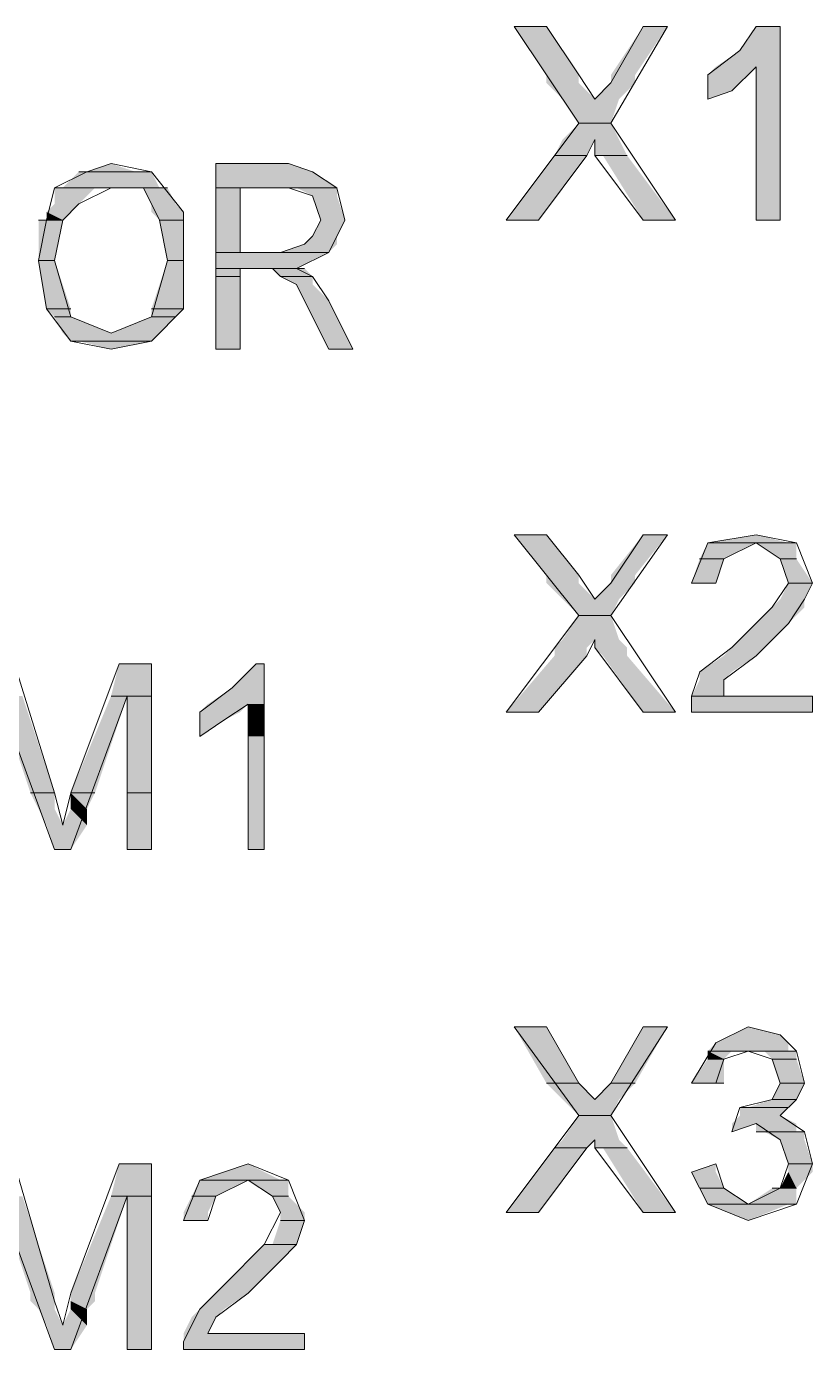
# Model space of a CAD drawing. Header units: millimetres. Extents: x -11 to 1219, y 0 to 1751.
# Drawn here: x 166.06 to 171.58, y 943.01 to 952.31 of the extents above; entities that cross this region are included whole.
import ezdxf

# ---------------------------------------------------------------- set-up
doc = ezdxf.new("R2010")
doc.units = ezdxf.units.MM
doc.header["$LTSCALE"] = 10
doc.layers.add('_MULTI_WIRE', color=9, linetype='CONTINUOUS')
doc.layers.add('PDF_Geometry', color=7, linetype='CONTINUOUS', true_color=0x151d1f)
doc.layers.add('PDF_Solid Fills', color=7, linetype='CONTINUOUS', true_color=0x070809)
doc.layers.get('_MULTI_WIRE').off()

# ---------------------------------------------------------------- blocks, each defined once
blk = doc.blocks.new('DVP-28SWS211R')
at = {"layer": 'PDF_Geometry', "color": 7, "lineweight": 9, "true_color": 0xffffff}
for p, q in [((8.4977, -12.4066), (8.7243, -12.4066)), ((8.7243, -12.4066), (8.4977, -12.4066)), ((8.7243, -12.4066), (8.4977, -12.4066)), ((8.4977, -12.4066), (8.9509, -13.0864)), ((8.9509, -12.7465), (8.7243, -12.4066)), ((9.1775, -13.0864), (9.5741, -12.4066)), ((9.4041, -12.4066), (9.1775, -12.8032)), ((9.4041, -12.4066), (9.574, -12.4066)), ((9.574, -12.4066), (9.4041, -12.4066)), ((9.5741, -12.4066), (9.4041, -12.4066)), ((10.1972, -12.4066), (10.0839, -12.5766)), ((10.1972, -12.4066), (10.3672, -12.4066)), ((10.3672, -12.4066), (10.1972, -12.4066)), ((10.3672, -12.4066), (10.1972, -12.4066)), ((10.3672, -13.7663), (10.3672, -12.4066)), ((10.0839, -12.5766), (9.8573, -12.7465)), ((10.0273, -12.8598), (10.1972, -12.6899)), ((10.1972, -12.6899), (10.1972, -13.7663)), ((9.0642, -12.9165), (8.9509, -12.7465)), ((9.1775, -12.8032), (9.0642, -12.9165)), ((9.8573, -12.7465), (9.8573, -12.9165)), ((9.8573, -12.9165), (10.0273, -12.8598)), ((8.9509, -13.0864), (8.441, -13.7663)), ((8.9509, -13.0865), (9.1775, -13.0865)), ((9.1775, -13.0865), (8.9509, -13.0865)), ((8.9509, -13.0865), (9.1775, -13.0865)), ((9.1775, -13.0865), (8.9509, -13.0865)), ((9.6307, -13.7663), (9.1775, -13.0864)), ((9.0075, -13.3131), (9.0642, -13.1997)), ((9.0642, -13.1997), (9.0642, -13.3131)), ((5.6651, -13.3697), (5.4951, -13.4263)), ((5.9483, -13.4263), (5.6651, -13.3697)), ((6.4016, -13.3697), (6.9114, -13.3697)), ((6.9114, -13.3697), (6.4016, -13.3697)), ((6.9114, -13.3697), (6.4016, -13.3697)), ((6.4016, -13.3697), (6.4016, -14.6727)), ((7.0814, -13.4264), (6.9114, -13.3697)), ((8.6676, -13.7663), (9.0075, -13.3131)), ((8.7809, -13.3131), (9.0075, -13.3131)), ((9.0075, -13.3131), (8.7809, -13.3131)), ((8.7809, -13.3131), (9.0075, -13.3131)), ((9.0075, -13.3131), (8.7809, -13.3131)), ((9.0642, -13.3131), (9.2908, -13.3131)), ((9.2908, -13.3131), (9.0642, -13.3131)), ((9.0642, -13.3131), (9.2908, -13.3131)), ((9.2908, -13.3131), (9.0642, -13.3131)), ((9.0642, -13.3131), (9.4041, -13.7663)), ((5.4951, -13.4263), (5.2685, -13.5396)), ((5.4952, -13.4264), (5.4385, -13.4264)), ((5.4385, -13.4264), (5.9484, -13.4264)), ((5.9484, -13.4264), (5.4952, -13.4264)), ((5.4952, -13.4264), (5.9484, -13.4264)), ((5.9484, -13.4264), (5.4952, -13.4264)), ((6.1749, -13.7096), (5.9483, -13.4263)), ((7.2513, -13.5397), (7.0814, -13.4264)), ((5.2685, -13.5396), (5.2119, -13.7662)), ((5.3252, -13.5397), (5.2686, -13.5397)), ((5.2686, -13.5397), (5.6085, -13.5397)), ((5.2686, -13.5397), (5.5518, -13.5397)), ((5.5518, -13.5397), (5.2686, -13.5397)), ((5.2686, -13.5397), (5.6085, -13.5397)), ((5.5518, -13.5397), (5.2686, -13.5397)), ((5.6085, -13.5397), (5.3252, -13.5397)), ((5.3252, -13.5397), (5.6651, -13.5397)), ((5.6085, -13.5397), (5.3252, -13.5397)), ((5.4385, -13.653), (5.6651, -13.5397)), ((5.6085, -13.5397), (5.5518, -13.5397)), ((5.6651, -13.5397), (5.6085, -13.5397)), ((5.6651, -13.5397), (6.005, -13.5397)), ((6.005, -13.5397), (5.6651, -13.5397)), ((5.6651, -13.5397), (6.005, -13.5397)), ((6.005, -13.5397), (5.6651, -13.5397)), ((5.6651, -13.5397), (5.8917, -13.5397)), ((5.7784, -13.5397), (6.0617, -13.5397)), ((6.0617, -13.5397), (5.7784, -13.5397)), ((5.7784, -13.5397), (6.0617, -13.5397)), ((6.0617, -13.5397), (5.7784, -13.5397)), ((5.8917, -13.5397), (6.005, -13.7663)), ((6.4016, -13.5397), (6.5715, -13.5397)), ((6.5715, -13.5397), (6.4016, -13.5397)), ((6.4016, -13.5397), (6.5715, -13.5397)), ((6.5715, -13.5397), (6.4016, -13.5397)), ((6.5715, -13.5397), (6.9114, -13.5397)), ((6.9114, -13.5397), (6.5715, -13.5397)), ((6.5715, -13.5397), (6.9114, -13.5397)), ((6.5715, -13.9929), (6.5715, -13.5397)), ((6.9114, -13.5397), (7.2513, -13.5397)), ((7.2513, -13.5397), (6.9114, -13.5397)), ((6.9114, -13.5397), (7.2513, -13.5397)), ((7.2513, -13.5397), (6.9114, -13.5397)), ((6.9114, -13.5397), (7.0814, -13.5963)), ((7.308, -13.7663), (7.2513, -13.5397)), ((5.3252, -13.7663), (5.4385, -13.653)), ((7.0814, -13.5963), (7.138, -13.7663)), ((6.1749, -14.0495), (6.1749, -13.7096)), ((5.2119, -13.7662), (5.1552, -14.0495)), ((5.2119, -13.7663), (5.1552, -13.7663)), ((5.1552, -13.7663), (5.3252, -13.7663)), ((5.2119, -13.7663), (5.3252, -13.7663)), ((5.3252, -13.7663), (5.2119, -13.7663)), ((5.2119, -13.7663), (5.3252, -13.7663)), ((5.3252, -13.7663), (5.2119, -13.7663)), ((5.3252, -13.7663), (5.2119, -13.7663)), ((5.2119, -13.7663), (5.3252, -13.7663)), ((5.3252, -13.7663), (5.2119, -13.7663)), ((5.2685, -14.0495), (5.3252, -13.7663)), ((6.005, -13.7663), (6.175, -13.7663)), ((6.175, -13.7663), (6.005, -13.7663)), ((6.005, -13.7663), (6.175, -13.7663)), ((6.175, -13.7663), (6.005, -13.7663)), ((6.005, -13.7663), (6.175, -13.7663)), ((6.175, -13.7663), (6.005, -13.7663)), ((6.005, -13.7663), (6.175, -13.7663)), ((6.175, -13.7663), (6.005, -13.7663)), ((6.005, -13.7663), (6.0617, -14.0495)), ((7.138, -13.7663), (7.0814, -13.8796)), ((7.1947, -13.9929), (7.308, -13.7663)), ((8.441, -13.7663), (8.6676, -13.7663)), ((8.6676, -13.7663), (8.441, -13.7663)), ((8.441, -13.7663), (8.6676, -13.7663)), ((9.4041, -13.7663), (9.6307, -13.7663)), ((9.6307, -13.7663), (9.4041, -13.7663)), ((9.4041, -13.7663), (9.6307, -13.7663)), ((10.1972, -13.7663), (10.3672, -13.7663)), ((10.3672, -13.7663), (10.1972, -13.7663)), ((10.1972, -13.7663), (10.3672, -13.7663)), ((7.0247, -13.9362), (6.8548, -13.9929)), ((7.0814, -13.8796), (7.0247, -13.9362)), ((6.4016, -13.9929), (7.1947, -13.9929)), ((7.1947, -13.9929), (6.4016, -13.9929)), ((6.4016, -13.9929), (7.1947, -13.9929)), ((7.1947, -13.9929), (6.4016, -13.9929)), ((6.5715, -13.9929), (6.8548, -13.9929)), ((6.8548, -13.9929), (6.5715, -13.9929)), ((6.8548, -13.9929), (6.5715, -13.9929)), ((6.9681, -14.1062), (7.1947, -13.9929)), ((5.1552, -14.0495), (5.2685, -14.0495)), ((5.2685, -14.0495), (5.1552, -14.0495)), ((5.1552, -14.0495), (5.2685, -14.0495)), ((5.2685, -14.0495), (5.1552, -14.0495)), ((5.1552, -14.0495), (5.2685, -14.0495)), ((5.2685, -14.0495), (5.1552, -14.0495)), ((5.1552, -14.0495), (5.2685, -14.0495)), ((5.2685, -14.0495), (5.1552, -14.0495)), ((5.1552, -14.0495), (5.2685, -14.0495)), ((5.2685, -14.0495), (5.1552, -14.0495)), ((5.1552, -14.0495), (5.2685, -14.0495)), ((5.2685, -14.0495), (5.1552, -14.0495)), ((5.1552, -14.0495), (5.2119, -14.3894)), ((5.3819, -14.4461), (5.2685, -14.0495)), ((6.0617, -14.0495), (5.9484, -14.4461)), ((6.0617, -14.0495), (6.175, -14.0495)), ((6.175, -14.0495), (6.0617, -14.0495)), ((6.0617, -14.0495), (6.175, -14.0495)), ((6.175, -14.0495), (6.0617, -14.0495)), ((6.0617, -14.0495), (6.175, -14.0495)), ((6.175, -14.0495), (6.0617, -14.0495)), ((6.0617, -14.0495), (6.175, -14.0495)), ((6.175, -14.0495), (6.0617, -14.0495)), ((6.0617, -14.0495), (6.175, -14.0495)), ((6.175, -14.0495), (6.0617, -14.0495)), ((6.0617, -14.0495), (6.175, -14.0495)), ((6.175, -14.0495), (6.0617, -14.0495)), ((6.1749, -14.3894), (6.1749, -14.0495)), ((6.4016, -14.1062), (6.9681, -14.1062)), ((6.9681, -14.1062), (6.4016, -14.1062)), ((6.4016, -14.1062), (6.9681, -14.1062)), ((6.9681, -14.1062), (6.4016, -14.1062)), ((6.4016, -14.1062), (6.5715, -14.1062)), ((6.5715, -14.1062), (6.4016, -14.1062)), ((6.4016, -14.1062), (6.5715, -14.1062)), ((6.5715, -14.1062), (6.4016, -14.1062)), ((6.5715, -14.1062), (6.6848, -14.1062)), ((6.6848, -14.1062), (6.5715, -14.1062)), ((6.5715, -14.6727), (6.5715, -14.1062)), ((6.5715, -14.1062), (6.6848, -14.1062)), ((6.6848, -14.1062), (7.0247, -14.1062)), ((7.0247, -14.1062), (6.6848, -14.1062)), ((6.6848, -14.1062), (7.0247, -14.1062)), ((7.0247, -14.1062), (6.6848, -14.1062)), ((6.6848, -14.1062), (6.7981, -14.1062)), ((6.7981, -14.1062), (6.8548, -14.1628)), ((7.0814, -14.1628), (6.9681, -14.1062)), ((6.4016, -14.1628), (6.5715, -14.1628)), ((6.5715, -14.1628), (6.4016, -14.1628)), ((6.4016, -14.1628), (6.5715, -14.1628)), ((6.5715, -14.1628), (6.4016, -14.1628)), ((6.8548, -14.1628), (7.0814, -14.1628)), ((7.0814, -14.1628), (6.8548, -14.1628)), ((6.8548, -14.1628), (7.0814, -14.1628)), ((7.0814, -14.1628), (6.8548, -14.1628)), ((6.8548, -14.1628), (6.9681, -14.2195)), ((7.1947, -14.3328), (7.0814, -14.1628)), ((6.9681, -14.2195), (7.0814, -14.4461)), ((5.2119, -14.3894), (5.3818, -14.3894)), ((5.3818, -14.3894), (5.2119, -14.3894)), ((5.2119, -14.3894), (5.3818, -14.3894)), ((5.3818, -14.3894), (5.2119, -14.3894)), ((5.2119, -14.3894), (5.3818, -14.616)), ((5.9483, -14.616), (6.1749, -14.3894)), ((5.9484, -14.3894), (6.175, -14.3894)), ((6.175, -14.3894), (5.9484, -14.3894)), ((5.9484, -14.3894), (6.175, -14.3894)), ((6.175, -14.3894), (5.9484, -14.3894)), ((7.3646, -14.6727), (7.1947, -14.3328)), ((5.2686, -14.4461), (5.3819, -14.4461)), ((5.3819, -14.4461), (5.2686, -14.4461)), ((5.2686, -14.4461), (5.3819, -14.4461)), ((5.3819, -14.4461), (5.2686, -14.4461)), ((5.6651, -14.5594), (5.3819, -14.4461)), ((5.9484, -14.4461), (5.6651, -14.5594)), ((5.9484, -14.4461), (6.1183, -14.4461)), ((6.1183, -14.4461), (5.9484, -14.4461)), ((5.9484, -14.4461), (6.1183, -14.4461)), ((6.1183, -14.4461), (5.9484, -14.4461)), ((7.0814, -14.4461), (7.1947, -14.6727)), ((5.3818, -14.616), (5.6651, -14.6727)), ((5.3819, -14.6161), (5.9484, -14.6161)), ((5.9484, -14.6161), (5.3819, -14.6161)), ((5.3819, -14.6161), (5.9484, -14.6161)), ((5.9484, -14.6161), (5.3819, -14.6161)), ((5.6651, -14.6727), (5.9483, -14.616)), ((6.4016, -14.6727), (6.5715, -14.6727)), ((6.5715, -14.6727), (6.4016, -14.6727)), ((6.4016, -14.6727), (6.5715, -14.6727)), ((7.1947, -14.6727), (7.3647, -14.6727)), ((7.3647, -14.6727), (7.1947, -14.6727)), ((7.1947, -14.6727), (7.3646, -14.6727)), ((8.7243, -15.9756), (8.4977, -15.9756)), ((8.4977, -15.9756), (8.9509, -16.5421)), ((8.4977, -15.9757), (8.7243, -15.9757)), ((8.7243, -15.9757), (8.4977, -15.9757)), ((8.9509, -16.2589), (8.7243, -15.9756)), ((9.1775, -16.5421), (9.5741, -15.9756)), ((9.4041, -15.9756), (9.1775, -16.3155)), ((9.5741, -15.9756), (9.4041, -15.9756)), ((9.4041, -15.9757), (9.574, -15.9757)), ((9.574, -15.9757), (9.4041, -15.9757)), ((10.1972, -15.9756), (9.8573, -16.0323)), ((10.4805, -16.0323), (10.1972, -15.9756)), ((9.8573, -16.0323), (9.744, -16.3155)), ((9.8573, -16.0323), (10.4805, -16.0323)), ((10.4805, -16.0323), (9.8573, -16.0323)), ((9.8573, -16.0323), (10.4805, -16.0323)), ((10.4805, -16.0323), (9.8573, -16.0323)), ((9.8573, -16.0323), (10.4805, -16.0323)), ((10.4805, -16.0323), (9.8573, -16.0323)), ((9.8573, -16.0323), (10.4805, -16.0323)), ((10.4805, -16.0323), (9.8573, -16.0323)), ((9.9706, -16.1456), (10.1972, -16.0323)), ((10.1972, -16.0323), (10.3672, -16.1456)), ((10.5938, -16.3155), (10.4805, -16.0323)), ((9.8006, -16.1456), (9.9706, -16.1456)), ((9.9706, -16.1456), (9.8006, -16.1456)), ((9.8006, -16.1456), (9.9706, -16.1456)), ((9.9706, -16.1456), (9.8006, -16.1456)), ((9.914, -16.3155), (9.9706, -16.1456)), ((10.3672, -16.1456), (10.4805, -16.1456)), ((10.4805, -16.1456), (10.3672, -16.1456)), ((10.3672, -16.1456), (10.4805, -16.1456)), ((10.4805, -16.1456), (10.3672, -16.1456)), ((10.3672, -16.1456), (10.4238, -16.3155)), ((9.0642, -16.4288), (8.9509, -16.2589)), ((9.1775, -16.3155), (9.0642, -16.4288)), ((9.744, -16.3155), (9.914, -16.3155)), ((9.744, -16.3156), (9.914, -16.3156)), ((9.914, -16.3156), (9.744, -16.3156)), ((9.744, -16.3156), (9.914, -16.3156)), ((9.914, -16.3156), (9.744, -16.3156)), ((9.744, -16.3156), (9.914, -16.3156)), ((9.914, -16.3156), (9.744, -16.3156)), ((9.744, -16.3156), (9.914, -16.3156)), ((9.914, -16.3156), (9.744, -16.3156)), ((9.744, -16.3156), (9.914, -16.3156)), ((9.914, -16.3156), (9.744, -16.3156)), ((10.4238, -16.3155), (10.3105, -16.4855)), ((10.4238, -16.3156), (10.5938, -16.3156)), ((10.5938, -16.3156), (10.4238, -16.3156)), ((10.4238, -16.3156), (10.5938, -16.3156)), ((10.5938, -16.3156), (10.4238, -16.3156)), ((10.4238, -16.3156), (10.5938, -16.3156)), ((10.5938, -16.3156), (10.4238, -16.3156)), ((10.4238, -16.3156), (10.5938, -16.3156)), ((10.5938, -16.3156), (10.4238, -16.3156)), ((10.4238, -16.3156), (10.5938, -16.3156)), ((10.5938, -16.3156), (10.4238, -16.3156)), ((10.4238, -16.3156), (10.5938, -16.3156)), ((10.5938, -16.3156), (10.4238, -16.3156)), ((10.5371, -16.4288), (10.5938, -16.3155)), ((10.4238, -16.5988), (10.5371, -16.4288)), ((10.3105, -16.4855), (10.0273, -16.7688)), ((8.9509, -16.5421), (8.441, -17.222)), ((8.9509, -16.5422), (9.1775, -16.5422)), ((9.1775, -16.5422), (8.9509, -16.5422)), ((8.9509, -16.5422), (9.1775, -16.5422)), ((9.1775, -16.5422), (8.9509, -16.5422)), ((9.6307, -17.222), (9.1775, -16.5421)), ((10.1972, -16.8254), (10.4238, -16.5988)), ((9.0075, -16.8254), (9.0642, -16.7121)), ((9.0642, -16.7121), (9.0642, -16.7688)), ((9.0642, -16.7688), (9.4041, -17.222)), ((10.0273, -16.7688), (9.8007, -16.9387)), ((5.2685, -17.7885), (4.9853, -16.8821)), ((5.7218, -16.8821), (5.3818, -17.7885)), ((5.7218, -16.8821), (5.9484, -16.8821)), ((5.9484, -16.8821), (5.7218, -16.8821)), ((5.9484, -16.8821), (5.7218, -16.8821)), ((5.9484, -18.1851), (5.9484, -16.8821)), ((6.6848, -16.8821), (6.5149, -17.052)), ((6.6848, -16.8821), (6.7415, -16.8821)), ((6.7415, -16.8821), (6.6848, -16.8821)), ((6.7415, -16.8821), (6.6848, -16.8821)), ((6.7415, -18.185), (6.7415, -16.8821)), ((8.6676, -17.222), (9.0075, -16.8254)), ((9.9706, -16.9954), (10.1972, -16.8254)), ((9.8007, -16.9387), (9.744, -17.1087)), ((9.9706, -17.1087), (9.9706, -16.9954)), ((6.5149, -17.052), (6.2883, -17.222)), ((4.872, -17.1087), (5.2685, -18.1851)), ((5.3818, -18.1851), (5.7784, -17.1087)), ((5.6651, -17.1087), (5.9484, -17.1087)), ((5.9484, -17.1087), (5.6651, -17.1087)), ((5.6651, -17.1087), (5.9484, -17.1087)), ((5.9484, -17.1087), (5.6651, -17.1087)), ((5.7784, -17.1087), (5.7784, -18.1851)), ((6.4582, -17.2786), (6.6282, -17.1653)), ((6.6282, -17.1653), (6.6282, -18.185)), ((9.744, -17.1087), (10.5938, -17.1087)), ((10.5938, -17.1087), (9.744, -17.1087)), ((9.744, -17.1087), (10.5938, -17.1087)), ((10.5938, -17.1087), (9.744, -17.1087)), ((9.744, -17.1087), (9.744, -17.222)), ((9.9706, -17.1087), (10.5938, -17.1087)), ((10.5938, -17.1087), (9.9706, -17.1087)), ((10.5938, -17.1087), (9.9706, -17.1087)), ((10.5938, -17.222), (10.5938, -17.1087)), ((6.2883, -17.222), (6.2883, -17.3919)), ((6.2883, -17.3919), (6.4582, -17.2786)), ((8.441, -17.222), (8.6676, -17.222)), ((8.6676, -17.222), (8.441, -17.222)), ((8.441, -17.222), (8.6676, -17.222)), ((9.4041, -17.222), (9.6307, -17.222)), ((9.6307, -17.222), (9.4041, -17.222)), ((9.4041, -17.222), (9.6307, -17.222)), ((9.744, -17.222), (10.5938, -17.222)), ((10.5938, -17.222), (9.744, -17.222)), ((9.744, -17.222), (10.5938, -17.222)), ((5.0986, -17.7885), (5.2685, -17.7885)), ((5.2685, -17.7885), (5.0986, -17.7885)), ((5.0986, -17.7885), (5.2685, -17.7885)), ((5.2685, -17.7885), (5.0986, -17.7885)), ((5.3252, -18.0151), (5.2685, -17.7885)), ((5.3818, -17.7885), (5.3252, -18.0151)), ((5.3819, -17.7885), (5.5518, -17.7885)), ((5.5518, -17.7885), (5.3819, -17.7885)), ((5.3819, -17.7885), (5.5518, -17.7885)), ((5.5518, -17.7885), (5.3819, -17.7885)), ((5.7784, -17.7885), (5.9484, -17.7885)), ((5.9484, -17.7885), (5.7784, -17.7885)), ((5.7784, -17.7885), (5.9484, -17.7885)), ((5.9484, -17.7885), (5.7784, -17.7885)), ((5.2685, -18.1851), (5.3818, -18.1851)), ((5.2686, -18.1851), (5.3819, -18.1851)), ((5.3819, -18.1851), (5.2686, -18.1851)), ((5.7784, -18.1851), (5.9484, -18.1851)), ((5.9484, -18.1851), (5.7784, -18.1851)), ((5.7784, -18.1851), (5.9484, -18.1851)), ((6.6282, -18.185), (6.7415, -18.185)), ((6.6282, -18.1851), (6.7415, -18.1851)), ((6.7415, -18.1851), (6.6282, -18.1851)), ((8.4977, -19.4314), (8.7243, -19.4314)), ((8.7243, -19.4314), (8.4977, -19.4314)), ((8.7243, -19.4314), (8.4977, -19.4314)), ((8.4977, -19.4314), (8.9509, -20.0546)), ((8.9509, -19.828), (8.7243, -19.4314)), ((9.1775, -20.0546), (9.5741, -19.4314)), ((9.4041, -19.4314), (9.1775, -19.828)), ((9.4041, -19.4314), (9.574, -19.4314)), ((9.574, -19.4314), (9.4041, -19.4314)), ((9.5741, -19.4314), (9.4041, -19.4314)), ((10.1406, -19.4314), (9.914, -19.5447)), ((10.3672, -19.488), (10.1406, -19.4314)), ((10.4805, -19.6013), (10.3672, -19.488)), ((9.914, -19.5447), (9.744, -19.828)), ((9.8573, -19.6013), (10.0273, -19.6013)), ((10.0273, -19.6013), (9.8573, -19.6013)), ((9.8573, -19.6013), (10.1406, -19.6013)), ((10.0273, -19.6013), (9.8573, -19.6013)), ((9.9706, -19.658), (10.1406, -19.6013)), ((10.1406, -19.6013), (10.0273, -19.6013)), ((10.1406, -19.6013), (10.4805, -19.6013)), ((10.4805, -19.6013), (10.1406, -19.6013)), ((10.1406, -19.6013), (10.4805, -19.6013)), ((10.4805, -19.6013), (10.1406, -19.6013)), ((10.1406, -19.6013), (10.3105, -19.658)), ((10.5371, -19.828), (10.4805, -19.6013)), ((9.8573, -19.658), (9.9706, -19.658)), ((9.9706, -19.658), (9.8573, -19.658)), ((9.8573, -19.658), (9.9706, -19.658)), ((9.9706, -19.658), (9.8573, -19.658)), ((9.914, -19.828), (9.9706, -19.658)), ((10.3105, -19.658), (10.4805, -19.658)), ((10.4805, -19.658), (10.3105, -19.658)), ((10.3105, -19.658), (10.4805, -19.658)), ((10.4805, -19.658), (10.3105, -19.658)), ((10.3105, -19.658), (10.3672, -19.828)), ((8.7243, -19.8279), (8.9509, -19.8279)), ((8.9509, -19.8279), (8.7243, -19.8279)), ((8.7243, -19.8279), (8.9509, -19.8279)), ((8.9509, -19.8279), (8.7243, -19.8279)), ((9.0642, -19.9413), (8.9509, -19.828)), ((9.1775, -19.828), (9.0642, -19.9413)), ((9.1775, -19.8279), (9.3474, -19.8279)), ((9.3474, -19.8279), (9.1775, -19.8279)), ((9.1775, -19.8279), (9.3474, -19.8279)), ((9.3474, -19.8279), (9.1775, -19.8279)), ((9.744, -19.8279), (9.9706, -19.8279)), ((9.9706, -19.8279), (9.744, -19.8279)), ((9.744, -19.8279), (9.9706, -19.8279)), ((9.9706, -19.8279), (9.744, -19.8279)), ((9.744, -19.8279), (9.9706, -19.8279)), ((9.914, -19.8279), (9.744, -19.8279)), ((9.744, -19.828), (9.914, -19.828)), ((9.9706, -19.8279), (9.914, -19.8279)), ((10.3672, -19.828), (10.3105, -19.9413)), ((10.3672, -19.8279), (10.5371, -19.8279)), ((10.5371, -19.8279), (10.3672, -19.8279)), ((10.3672, -19.8279), (10.5371, -19.8279)), ((10.5371, -19.8279), (10.3672, -19.8279)), ((10.3672, -19.8279), (10.5371, -19.8279)), ((10.5371, -19.8279), (10.3672, -19.8279)), ((10.3672, -19.8279), (10.5371, -19.8279)), ((10.5371, -19.8279), (10.3672, -19.8279)), ((10.4805, -19.9413), (10.5371, -19.828)), ((10.3105, -19.9413), (10.0839, -19.9979)), ((10.3105, -19.9412), (10.4805, -19.9412)), ((10.4805, -19.9412), (10.3105, -19.9412)), ((10.3105, -19.9412), (10.4805, -19.9412)), ((10.4805, -19.9412), (10.3105, -19.9412)), ((10.3672, -20.0546), (10.4805, -19.9413)), ((8.9509, -20.0546), (8.441, -20.7344)), ((8.9509, -20.0545), (9.1775, -20.0545)), ((9.1775, -20.0545), (8.9509, -20.0545)), ((8.9509, -20.0545), (9.1775, -20.0545)), ((9.1775, -20.0545), (8.9509, -20.0545)), ((9.6307, -20.7344), (9.1775, -20.0546)), ((10.0839, -19.9979), (10.0273, -20.1679)), ((10.0839, -19.9979), (10.0839, -19.9979)), ((10.0839, -19.9979), (10.0839, -19.9979)), ((10.1406, -19.9979), (10.0839, -19.9979)), ((10.0839, -19.9979), (10.4238, -19.9979)), ((10.4238, -19.9979), (10.1406, -19.9979)), ((10.1406, -19.9979), (10.4238, -19.9979)), ((10.4238, -19.9979), (10.1406, -19.9979)), ((10.5371, -20.1679), (10.3672, -20.0546)), ((10.0273, -20.1679), (10.1972, -20.1112)), ((10.1972, -20.1112), (10.3672, -20.2245)), ((9.0075, -20.2812), (9.0642, -20.2245)), ((9.0642, -20.2245), (9.0642, -20.2812)), ((10.1972, -20.1679), (10.5371, -20.1679)), ((10.5371, -20.1679), (10.1972, -20.1679)), ((10.1972, -20.1679), (10.5371, -20.1679)), ((10.5371, -20.1679), (10.1972, -20.1679)), ((10.3672, -20.2245), (10.4238, -20.3945)), ((10.5938, -20.3945), (10.5371, -20.1679)), ((8.6676, -20.7344), (9.0075, -20.2812)), ((8.7809, -20.2812), (9.0075, -20.2812)), ((9.0075, -20.2812), (8.7809, -20.2812)), ((8.7809, -20.2812), (9.0075, -20.2812)), ((9.0075, -20.2812), (8.7809, -20.2812)), ((9.0642, -20.2812), (9.2908, -20.2812)), ((9.2908, -20.2812), (9.0642, -20.2812)), ((9.0642, -20.2812), (9.2908, -20.2812)), ((9.2908, -20.2812), (9.0642, -20.2812)), ((9.0642, -20.2812), (9.4041, -20.7344)), ((5.2685, -21.3576), (4.9853, -20.3945)), ((5.7218, -20.3945), (5.3818, -21.3009)), ((5.7218, -20.3945), (5.9484, -20.3945)), ((5.9484, -20.3945), (5.7218, -20.3945)), ((5.9484, -20.3945), (5.7218, -20.3945)), ((5.9484, -21.6975), (5.9484, -20.3945)), ((6.6282, -20.3945), (6.2883, -20.5078)), ((6.9114, -20.5078), (6.6282, -20.3945)), ((9.914, -20.3945), (9.744, -20.4511)), ((9.9706, -20.5644), (9.914, -20.3945)), ((10.4238, -20.3945), (10.3672, -20.5644)), ((10.4238, -20.3945), (10.5938, -20.3945)), ((10.5938, -20.3945), (10.4238, -20.3945)), ((10.4238, -20.3945), (10.5938, -20.3945)), ((10.5938, -20.3945), (10.4238, -20.3945)), ((10.4238, -20.3945), (10.5938, -20.3945)), ((10.5938, -20.3945), (10.4238, -20.3945)), ((10.4238, -20.3945), (10.5938, -20.3945)), ((10.5938, -20.3945), (10.4238, -20.3945)), ((10.4805, -20.6777), (10.5938, -20.3945)), ((6.2883, -20.5078), (6.175, -20.791)), ((6.2883, -20.5078), (6.9114, -20.5078)), ((6.9114, -20.5078), (6.2883, -20.5078)), ((6.2883, -20.5078), (6.9114, -20.5078)), ((6.9114, -20.5078), (6.2883, -20.5078)), ((6.2883, -20.5078), (6.9114, -20.5078)), ((6.9114, -20.5078), (6.2883, -20.5078)), ((6.2883, -20.5078), (6.9114, -20.5078)), ((6.9114, -20.5078), (6.2883, -20.5078)), ((6.4016, -20.6211), (6.6282, -20.5078)), ((6.6282, -20.5078), (6.7981, -20.6211)), ((7.0247, -20.791), (6.9114, -20.5078)), ((9.744, -20.4511), (9.8573, -20.6777)), ((4.872, -20.6211), (5.2685, -21.6975)), ((5.3818, -21.6975), (5.7784, -20.6211)), ((5.6651, -20.6211), (5.9484, -20.6211)), ((5.9484, -20.6211), (5.6651, -20.6211)), ((5.6651, -20.6211), (5.9484, -20.6211)), ((5.9484, -20.6211), (5.6651, -20.6211)), ((5.7784, -20.6211), (5.7784, -21.6975)), ((6.2316, -20.6211), (6.4016, -20.6211)), ((6.4016, -20.6211), (6.2316, -20.6211)), ((6.2316, -20.6211), (6.4016, -20.6211)), ((6.4016, -20.6211), (6.2316, -20.6211)), ((6.3449, -20.791), (6.4016, -20.6211)), ((6.7981, -20.6211), (6.9114, -20.6211)), ((6.9114, -20.6211), (6.7981, -20.6211)), ((6.7981, -20.6211), (6.9114, -20.6211)), ((6.9114, -20.6211), (6.7981, -20.6211)), ((6.7981, -20.6211), (6.8548, -20.7344)), ((9.8006, -20.5644), (9.9706, -20.5644)), ((9.9706, -20.5644), (9.8006, -20.5644)), ((9.8006, -20.5644), (9.9706, -20.5644)), ((9.9706, -20.5644), (9.8006, -20.5644)), ((10.1406, -20.6777), (9.9706, -20.5644)), ((10.3672, -20.5644), (10.1406, -20.6777)), ((10.3672, -20.5644), (10.3105, -20.5644)), ((10.3105, -20.5644), (10.4805, -20.5644)), ((10.4805, -20.5644), (10.3672, -20.5644)), ((10.3672, -20.5644), (10.4805, -20.5644)), ((10.4805, -20.5644), (10.3672, -20.5644)), ((9.8573, -20.6777), (10.4805, -20.6777)), ((10.4805, -20.6777), (9.8573, -20.6777)), ((9.8573, -20.6777), (10.4805, -20.6777)), ((10.4805, -20.6777), (9.8573, -20.6777)), ((9.8573, -20.6777), (10.4238, -20.6777)), ((10.4238, -20.6777), (9.8573, -20.6777)), ((9.8573, -20.6777), (10.4805, -20.6777)), ((10.4238, -20.6777), (9.8573, -20.6777)), ((9.8573, -20.6777), (10.1406, -20.791)), ((10.1406, -20.791), (10.4805, -20.6777)), ((10.4805, -20.6777), (10.4238, -20.6777)), ((6.175, -20.791), (6.3449, -20.791)), ((6.3449, -20.791), (6.175, -20.791)), ((6.175, -20.791), (6.3449, -20.791)), ((6.3449, -20.791), (6.175, -20.791)), ((6.175, -20.791), (6.3449, -20.791)), ((6.3449, -20.791), (6.175, -20.791)), ((6.175, -20.791), (6.3449, -20.791)), ((6.8548, -20.7344), (6.7415, -20.961)), ((6.8548, -20.791), (7.0247, -20.791)), ((7.0247, -20.791), (6.8548, -20.791)), ((6.8548, -20.791), (7.0247, -20.791)), ((7.0247, -20.791), (6.8548, -20.791)), ((6.8548, -20.791), (7.0247, -20.791)), ((7.0247, -20.791), (6.8548, -20.791)), ((6.8548, -20.791), (7.0247, -20.791)), ((7.0247, -20.791), (6.8548, -20.791)), ((6.9681, -20.961), (7.0247, -20.791)), ((8.441, -20.7344), (8.6676, -20.7344)), ((8.6676, -20.7344), (8.441, -20.7344)), ((8.441, -20.7344), (8.6676, -20.7344)), ((9.4041, -20.7344), (9.6307, -20.7344)), ((9.6307, -20.7344), (9.4041, -20.7344)), ((9.4041, -20.7344), (9.6307, -20.7344)), ((6.7415, -20.961), (6.4582, -21.2443)), ((6.7981, -20.961), (6.7415, -20.961)), ((6.7415, -20.961), (6.9681, -20.961)), ((6.9681, -20.961), (6.7981, -20.961)), ((6.7981, -20.961), (6.9681, -20.961)), ((6.9681, -20.961), (6.7981, -20.961)), ((6.8548, -21.0743), (6.9681, -20.961)), ((6.6282, -21.3009), (6.8548, -21.0743)), ((6.4582, -21.2443), (6.2883, -21.4142)), ((5.3252, -21.5275), (5.2685, -21.3576)), ((5.3818, -21.3009), (5.3252, -21.5275)), ((6.4016, -21.4709), (6.6282, -21.3009)), ((6.2883, -21.4142), (6.175, -21.6408)), ((6.3449, -21.5842), (6.4016, -21.4709)), ((6.175, -21.6408), (6.175, -21.6975)), ((6.3449, -21.5842), (7.0247, -21.5842)), ((7.0247, -21.5842), (6.3449, -21.5842)), ((7.0247, -21.5842), (6.3449, -21.5842)), ((7.0247, -21.6975), (7.0247, -21.5842)), ((5.2685, -21.6975), (5.3818, -21.6975)), ((5.2686, -21.6975), (5.3819, -21.6975)), ((5.3819, -21.6975), (5.2686, -21.6975)), ((5.7784, -21.6975), (5.9484, -21.6975)), ((5.9484, -21.6975), (5.7784, -21.6975)), ((5.7784, -21.6975), (5.9484, -21.6975)), ((6.175, -21.6975), (7.0247, -21.6975)), ((7.0247, -21.6975), (6.175, -21.6975)), ((6.175, -21.6975), (7.0247, -21.6975))]:
    blk.add_line(p, q, dxfattribs=at)
at = {"layer": 'PDF_Solid Fills', "color": 7, "lineweight": 9, "true_color": 0xffffff, "transparency": 33554559}
for points in [[(8.4977, -12.4066), (8.7243, -12.7465), (8.9509, -12.7465)], [(8.4977, -12.4066), (8.7243, -12.4066), (8.9509, -12.7465)], [(9.4041, -12.4066), (9.1775, -12.7465), (9.3474, -12.7465)], [(9.4041, -12.4066), (9.574, -12.4066), (9.3474, -12.7465)], [(10.1972, -12.4066), (10.0839, -12.5766), (10.3672, -12.5766)], [(10.1972, -12.4066), (10.3672, -12.4066), (10.3672, -12.5766)], [(10.0839, -12.5766), (9.914, -12.6899), (10.3672, -12.6899)], [(10.0839, -12.5766), (10.3672, -12.5766), (10.3672, -12.6899)], [(9.914, -12.6899), (9.8573, -12.7465), (10.1406, -12.7465)], [(9.914, -12.6899), (10.1972, -12.6899), (10.1406, -12.7465)], [(10.1972, -12.6899), (10.1972, -12.7465), (10.3672, -12.7465)], [(10.1972, -12.6899), (10.3672, -12.6899), (10.3672, -12.7465)], [(8.7243, -12.7465), (8.7243, -12.8032), (8.9509, -12.8032)], [(8.7243, -12.7465), (8.9509, -12.7465), (8.9509, -12.8032)], [(8.7243, -12.8032), (8.8376, -12.9165), (9.0642, -12.9165)], [(8.7243, -12.8032), (8.9509, -12.8032), (9.0642, -12.9165)], [(9.1775, -12.8032), (9.0642, -12.9165), (9.2341, -12.9165)], [(9.1775, -12.7465), (9.1775, -12.8032), (9.3474, -12.8032)], [(9.1775, -12.7465), (9.3474, -12.7465), (9.3474, -12.8032)], [(9.1775, -12.8032), (9.3474, -12.8032), (9.2341, -12.9165)], [(9.8573, -12.7465), (9.8573, -12.8598), (10.0273, -12.8598)], [(9.8573, -12.7465), (10.1406, -12.7465), (10.0273, -12.8598)], [(10.1972, -12.7465), (10.1972, -12.8598), (10.3672, -12.8598)], [(10.1972, -12.7465), (10.3672, -12.7465), (10.3672, -12.8598)], [(9.8573, -12.8598), (10.0273, -12.8598), (9.8573, -12.9165)], [(10.1972, -12.8598), (10.1972, -12.9165), (10.3672, -12.9165)], [(10.1972, -12.8598), (10.3672, -12.8598), (10.3672, -12.9165)], [(8.8376, -12.9165), (8.9509, -13.0865), (9.1775, -13.0865)], [(8.8376, -12.9165), (9.2341, -12.9165), (9.1775, -13.0865)], [(10.1972, -12.9165), (10.1972, -13.7663), (10.3672, -13.7663)], [(10.1972, -12.9165), (10.3672, -12.9165), (10.3672, -13.7663)], [(8.9509, -13.0865), (8.8376, -13.1998), (9.2341, -13.1998)], [(8.9509, -13.0865), (9.1775, -13.0865), (9.2341, -13.1998)], [(8.8376, -13.1998), (8.7809, -13.3131), (9.0075, -13.3131)], [(8.8376, -13.1998), (9.0642, -13.1998), (9.0075, -13.3131)], [(9.0642, -13.1998), (9.0642, -13.3131), (9.2908, -13.3131)], [(9.0642, -13.1998), (9.2341, -13.1998), (9.2908, -13.3131)], [(5.6651, -13.3697), (5.4952, -13.4264), (5.8351, -13.4264)], [(6.4016, -13.3697), (6.4016, -13.4264), (7.0814, -13.4264)], [(6.4016, -13.3697), (6.9114, -13.3697), (7.0814, -13.4264)], [(8.7809, -13.3131), (8.441, -13.7663), (8.6676, -13.7663)], [(8.7809, -13.3131), (9.0075, -13.3131), (8.6676, -13.7663)], [(9.1208, -13.3131), (9.4041, -13.7663), (9.6307, -13.7663)], [(9.1208, -13.3131), (9.2908, -13.3131), (9.6307, -13.7663)], [(5.4385, -13.4264), (5.3252, -13.5397), (6.005, -13.5397)], [(5.4385, -13.4264), (5.9484, -13.4264), (6.005, -13.5397)], [(6.4016, -13.4264), (6.4016, -13.5397), (7.2513, -13.5397)], [(6.4016, -13.4264), (7.0814, -13.4264), (7.2513, -13.5397)], [(5.2686, -13.5397), (5.2686, -13.653), (5.4385, -13.653)], [(5.2686, -13.5397), (5.5518, -13.5397), (5.4385, -13.653)], [(5.8917, -13.5397), (5.9484, -13.653), (6.1183, -13.653)], [(5.8917, -13.5397), (6.0617, -13.5397), (6.1183, -13.653)], [(6.4016, -13.5397), (6.4016, -13.5963), (6.5715, -13.5963)], [(6.4016, -13.5397), (6.5715, -13.5397), (6.5715, -13.5963)], [(6.9681, -13.5397), (7.0814, -13.5963), (7.2513, -13.5963)], [(6.9681, -13.5397), (7.2513, -13.5397), (7.2513, -13.5963)], [(5.2686, -13.653), (5.2119, -13.7096), (5.3819, -13.7096)], [(5.2686, -13.653), (5.4385, -13.653), (5.3819, -13.7096)], [(5.9484, -13.653), (5.9484, -13.7096), (6.175, -13.7096)], [(5.9484, -13.653), (6.1183, -13.653), (6.175, -13.7096)], [(6.4016, -13.5963), (6.4016, -13.7663), (6.5715, -13.7663)], [(6.4016, -13.5963), (6.5715, -13.5963), (6.5715, -13.7663)], [(7.0814, -13.5963), (7.1381, -13.7663), (7.308, -13.7663)], [(7.0814, -13.5963), (7.2514, -13.5963), (7.308, -13.7663)], [(5.2119, -13.7096), (5.2119, -13.7663), (5.3252, -13.7663)], [(5.2119, -13.7096), (5.3818, -13.7096), (5.3252, -13.7663)], [(5.9484, -13.7096), (6.005, -13.7663), (6.175, -13.7663)], [(5.9484, -13.7096), (6.175, -13.7096), (6.175, -13.7663)], [(5.1552, -13.7663), (5.1552, -14.0495), (5.2685, -14.0495)], [(5.1552, -13.7663), (5.3252, -13.7663), (5.2685, -14.0495)], [(6.005, -13.7663), (6.0617, -14.0495), (6.175, -14.0495)], [(6.005, -13.7663), (6.175, -13.7663), (6.175, -14.0495)], [(6.4016, -13.7663), (6.4016, -13.8796), (6.5715, -13.8796)], [(6.4016, -13.7663), (6.5715, -13.7663), (6.5715, -13.8796)], [(7.1381, -13.7663), (7.0814, -13.8796), (7.2514, -13.8796)], [(7.1381, -13.7663), (7.308, -13.7663), (7.2514, -13.8796)], [(6.4016, -13.8796), (6.4016, -13.9362), (6.5715, -13.9362)], [(6.4016, -13.8796), (6.5715, -13.8796), (6.5715, -13.9362)], [(6.4016, -13.9362), (6.4016, -13.9929), (6.5715, -13.9929)], [(6.4016, -13.9362), (6.5715, -13.9362), (6.5715, -13.9929)], [(7.0248, -13.9362), (6.8548, -13.9929), (7.1947, -13.9929)], [(7.0814, -13.8796), (7.0248, -13.9362), (7.2514, -13.9362)], [(7.0248, -13.9362), (7.2514, -13.9362), (7.1947, -13.9929)], [(7.0814, -13.8796), (7.2514, -13.8796), (7.2514, -13.9362)], [(6.4016, -13.9929), (6.4016, -14.1062), (6.9681, -14.1062)], [(6.4016, -13.9929), (7.1947, -13.9929), (6.9681, -14.1062)], [(5.1552, -14.0495), (5.2119, -14.3894), (5.3818, -14.3894)], [(5.1552, -14.0495), (5.2685, -14.0495), (5.3818, -14.3894)], [(6.0617, -14.0495), (5.9484, -14.3894), (6.175, -14.3894)], [(6.0617, -14.0495), (6.175, -14.0495), (6.175, -14.3894)], [(6.4016, -14.1062), (6.4016, -14.1628), (6.5715, -14.1628)], [(6.4016, -14.1062), (6.5715, -14.1062), (6.5715, -14.1628)], [(6.7981, -14.1062), (6.8548, -14.1628), (7.0814, -14.1628)], [(6.7981, -14.1062), (7.0247, -14.1062), (7.0814, -14.1628)], [(6.4016, -14.1628), (6.4016, -14.2195), (6.5715, -14.2195)], [(6.4016, -14.1628), (6.5715, -14.1628), (6.5715, -14.2195)], [(6.8548, -14.1628), (6.9681, -14.2195), (7.0814, -14.2195)], [(6.8548, -14.1628), (7.0814, -14.1628), (7.0814, -14.2195)], [(6.4016, -14.2195), (6.4016, -14.3328), (6.5715, -14.3328)], [(6.4016, -14.2195), (6.5715, -14.2195), (6.5715, -14.3328)], [(6.9681, -14.2195), (7.0247, -14.3328), (7.1947, -14.3328)], [(6.9681, -14.2195), (7.0814, -14.2195), (7.1947, -14.3328)], [(5.2119, -14.3894), (5.2685, -14.4461), (5.3818, -14.4461)], [(5.2119, -14.3894), (5.3818, -14.3894), (5.3818, -14.4461)], [(5.9484, -14.3894), (5.9484, -14.4461), (6.1183, -14.4461)], [(5.9484, -14.3894), (6.175, -14.3894), (6.1183, -14.4461)], [(6.4016, -14.3328), (6.4016, -14.4461), (6.5715, -14.4461)], [(6.4016, -14.3328), (6.5715, -14.3328), (6.5715, -14.4461)], [(7.0248, -14.3328), (7.0814, -14.4461), (7.2514, -14.4461)], [(7.0248, -14.3328), (7.1947, -14.3328), (7.2514, -14.4461)], [(5.2686, -14.4461), (5.3252, -14.5594), (5.6651, -14.5594)], [(5.2686, -14.4461), (5.3819, -14.4461), (5.6651, -14.5594)], [(5.9484, -14.4461), (5.6651, -14.5594), (6.005, -14.5594)], [(5.9484, -14.4461), (6.1183, -14.4461), (6.005, -14.5594)], [(6.4016, -14.4461), (6.4016, -14.6727), (6.5715, -14.6727)], [(6.4016, -14.4461), (6.5715, -14.4461), (6.5715, -14.6727)], [(7.0814, -14.4461), (7.1947, -14.6727), (7.3647, -14.6727)], [(7.0814, -14.4461), (7.2514, -14.4461), (7.3647, -14.6727)], [(5.3252, -14.5594), (5.3819, -14.6161), (5.9484, -14.6161)], [(5.3252, -14.5594), (6.005, -14.5594), (5.9484, -14.6161)], [(5.4385, -14.6161), (5.9484, -14.6161), (5.6651, -14.6727)], [(8.4977, -15.9757), (8.7243, -16.2589), (8.9509, -16.2589)], [(8.4977, -15.9757), (8.7243, -15.9757), (8.9509, -16.2589)], [(9.4041, -15.9757), (9.1775, -16.2589), (9.3474, -16.2589)], [(9.4041, -15.9757), (9.574, -15.9757), (9.3474, -16.2589)], [(10.1972, -15.9757), (9.8573, -16.0323), (10.4238, -16.0323)], [(9.8573, -16.0323), (9.8007, -16.1456), (9.9706, -16.1456)], [(9.8573, -16.0323), (10.1972, -16.0323), (9.9706, -16.1456)], [(10.1972, -16.0323), (10.3672, -16.1456), (10.4805, -16.1456)], [(10.1972, -16.0323), (10.4805, -16.0323), (10.4805, -16.1456)], [(9.8006, -16.1456), (9.744, -16.3156), (9.9139, -16.3156)], [(9.8006, -16.1456), (9.9706, -16.1456), (9.9139, -16.3156)], [(10.3672, -16.1456), (10.4238, -16.3156), (10.5938, -16.3156)], [(10.3672, -16.1456), (10.4805, -16.1456), (10.5938, -16.3156)], [(8.7243, -16.2589), (8.7243, -16.3156), (8.9509, -16.3156)], [(8.7243, -16.2589), (8.9509, -16.2589), (8.9509, -16.3156)], [(9.1775, -16.2589), (9.1775, -16.3156), (9.3474, -16.3156)], [(9.1775, -16.2589), (9.3474, -16.2589), (9.3474, -16.3156)], [(8.7243, -16.3156), (8.8376, -16.4289), (9.0642, -16.4289)], [(8.7243, -16.3156), (8.9509, -16.3156), (9.0642, -16.4289)], [(9.1775, -16.3156), (9.0642, -16.4289), (9.2341, -16.4289)], [(9.1775, -16.3156), (9.3474, -16.3156), (9.2341, -16.4289)], [(10.4238, -16.3156), (10.3672, -16.4289), (10.5371, -16.4289)], [(10.4238, -16.3156), (10.5938, -16.3156), (10.5371, -16.4289)], [(8.8376, -16.4289), (8.9509, -16.5422), (9.1775, -16.5422)], [(8.8376, -16.4289), (9.2341, -16.4289), (9.1775, -16.5422)], [(10.3672, -16.4289), (10.3105, -16.4855), (10.5371, -16.4855)], [(10.3672, -16.4289), (10.5371, -16.4289), (10.5371, -16.4855)], [(10.3105, -16.4855), (10.1972, -16.5988), (10.4238, -16.5988)], [(10.3105, -16.4855), (10.5371, -16.4855), (10.4238, -16.5988)], [(8.9509, -16.5422), (8.8376, -16.7121), (9.2341, -16.7121)], [(8.9509, -16.5422), (9.1775, -16.5422), (9.2341, -16.7121)], [(10.1972, -16.5988), (10.0273, -16.7688), (10.2539, -16.7688)], [(10.1972, -16.5988), (10.4238, -16.5988), (10.2539, -16.7688)], [(8.8376, -16.7121), (8.7809, -16.7688), (9.0075, -16.7688)], [(8.8376, -16.7121), (9.0642, -16.7121), (9.0075, -16.7688)], [(9.0642, -16.7121), (9.0642, -16.7688), (9.2908, -16.7688)], [(9.0642, -16.7121), (9.2341, -16.7121), (9.2908, -16.7688)], [(8.7809, -16.7688), (8.7809, -16.8254), (9.0075, -16.8254)], [(8.7809, -16.7688), (9.0075, -16.7688), (9.0075, -16.8254)], [(9.0642, -16.7688), (9.1208, -16.8254), (9.2908, -16.8254)], [(9.0642, -16.7688), (9.2908, -16.7688), (9.2908, -16.8254)], [(10.0273, -16.7688), (9.9706, -16.8254), (10.1972, -16.8254)], [(10.0273, -16.7688), (10.2539, -16.7688), (10.1972, -16.8254)], [(5.7218, -16.8821), (5.6651, -17.1087), (5.9484, -17.1087)], [(5.7218, -16.8821), (5.9484, -16.8821), (5.9484, -17.1087)], [(6.6848, -16.8821), (6.5149, -17.052), (6.7415, -17.052)], [(6.6848, -16.8821), (6.7415, -16.8821), (6.7415, -17.052)], [(8.7809, -16.8254), (8.441, -17.222), (8.6676, -17.222)], [(8.7809, -16.8254), (9.0075, -16.8254), (8.6676, -17.222)], [(9.1208, -16.8254), (9.4041, -17.222), (9.6307, -17.222)], [(9.1208, -16.8254), (9.2908, -16.8254), (9.6307, -17.222)], [(9.9706, -16.8254), (9.8007, -16.9387), (10.0273, -16.9387)], [(9.9706, -16.8254), (10.1972, -16.8254), (10.0273, -16.9387)], [(9.8006, -16.9954), (9.744, -17.1087), (9.9706, -17.1087)], [(9.8006, -16.9387), (9.8006, -16.9954), (9.9706, -16.9954)], [(9.8006, -16.9387), (10.0273, -16.9387), (9.9706, -16.9954)], [(9.8006, -16.9954), (9.9706, -16.9954), (9.9706, -17.1087)], [(6.5149, -17.0521), (6.3449, -17.1654), (6.7415, -17.1654)], [(6.5149, -17.0521), (6.7415, -17.0521), (6.7415, -17.1654)], [(4.872, -17.1087), (5.0986, -17.7885), (5.2685, -17.7885)], [(4.872, -17.1087), (5.0419, -17.1087), (5.2685, -17.7885)], [(5.6651, -17.1087), (5.3819, -17.7885), (5.5518, -17.7885)], [(5.6651, -17.1087), (5.7784, -17.1087), (5.5518, -17.7885)], [(5.7784, -17.1087), (5.7784, -17.7885), (5.9484, -17.7885)], [(5.7784, -17.1087), (5.9484, -17.1087), (5.9484, -17.7885)], [(6.3449, -17.1654), (6.2883, -17.222), (6.5715, -17.222)], [(6.3449, -17.1654), (6.6282, -17.1654), (6.5715, -17.222)], [(6.6282, -17.1654), (6.6282, -17.222), (6.7415, -17.222)], [(6.6282, -17.1654), (6.7415, -17.1654), (6.7415, -17.222)], [(9.744, -17.1087), (9.744, -17.222), (10.5938, -17.222)], [(9.744, -17.1087), (10.5938, -17.1087), (10.5938, -17.222)], [(6.2883, -17.222), (6.2883, -17.2786), (6.4582, -17.2786)], [(6.2883, -17.222), (6.5715, -17.222), (6.4582, -17.2786)], [(6.2883, -17.2787), (6.4582, -17.2787), (6.2883, -17.392)], [(6.6282, -17.222), (6.6282, -17.2786), (6.7415, -17.2786)], [(6.6282, -17.222), (6.7415, -17.222), (6.7415, -17.2786)], [(6.6282, -17.2787), (6.6282, -17.392), (6.7415, -17.392)], [(6.6282, -17.2787), (6.7415, -17.2787), (6.7415, -17.392)], [(6.6282, -17.392), (6.6282, -18.1851), (6.7415, -18.1851)], [(6.6282, -17.392), (6.7415, -17.392), (6.7415, -18.1851)], [(5.0986, -17.7885), (5.1552, -17.9018), (5.2685, -17.9018)], [(5.0986, -17.7885), (5.2685, -17.7885), (5.2685, -17.9018)], [(5.3819, -17.7885), (5.3819, -17.9018), (5.4952, -17.9018)], [(5.3819, -17.7885), (5.5518, -17.7885), (5.4952, -17.9018)], [(5.7784, -17.7885), (5.7784, -17.9018), (5.9484, -17.9018)], [(5.7784, -17.7885), (5.9484, -17.7885), (5.9484, -17.9018)], [(5.1552, -17.9018), (5.2119, -18.0151), (5.3252, -18.0151)], [(5.1552, -17.9018), (5.2685, -17.9018), (5.3252, -18.0151)], [(5.3819, -17.9018), (5.3252, -18.0151), (5.4952, -18.0151)], [(5.3819, -17.9018), (5.4952, -17.9018), (5.4952, -18.0151)], [(5.7784, -17.9018), (5.7784, -18.0151), (5.9484, -18.0151)], [(5.7784, -17.9018), (5.9484, -17.9018), (5.9484, -18.0151)], [(5.2119, -18.0151), (5.2685, -18.1851), (5.3818, -18.1851)], [(5.2119, -18.0151), (5.4951, -18.0151), (5.3818, -18.1851)], [(5.7784, -18.0151), (5.7784, -18.1851), (5.9484, -18.1851)], [(5.7784, -18.0151), (5.9484, -18.0151), (5.9484, -18.1851)], [(8.4977, -19.4314), (8.7243, -19.8279), (8.9509, -19.8279)], [(8.4977, -19.4314), (8.7243, -19.4314), (8.9509, -19.8279)], [(9.4041, -19.4314), (9.1775, -19.8279), (9.3474, -19.8279)], [(9.4041, -19.4314), (9.574, -19.4314), (9.3474, -19.8279)], [(10.0273, -19.488), (9.914, -19.5447), (10.4238, -19.5447)], [(10.1406, -19.4314), (10.0273, -19.488), (10.3672, -19.488)], [(10.0273, -19.488), (10.3672, -19.488), (10.4238, -19.5447)], [(9.914, -19.5447), (9.8573, -19.6013), (10.4238, -19.6013)], [(9.8573, -19.6013), (9.8573, -19.658), (9.9706, -19.658)], [(9.8573, -19.6013), (10.0273, -19.6013), (9.9706, -19.658)], [(9.914, -19.5447), (10.4238, -19.5447), (10.4238, -19.6013)], [(10.2539, -19.6013), (10.3105, -19.658), (10.4805, -19.658)], [(10.2539, -19.6013), (10.4805, -19.6013), (10.4805, -19.658)], [(9.8573, -19.658), (9.744, -19.8279), (9.9706, -19.8279)], [(9.8573, -19.658), (9.9706, -19.658), (9.9706, -19.8279)], [(10.3105, -19.658), (10.3672, -19.8279), (10.5371, -19.8279)], [(10.3105, -19.658), (10.4805, -19.658), (10.5371, -19.8279)], [(8.7243, -19.8279), (8.8376, -19.9412), (9.0642, -19.9412)], [(8.7243, -19.8279), (8.9509, -19.8279), (9.0642, -19.9412)], [(9.1775, -19.8279), (9.0642, -19.9412), (9.2341, -19.9412)], [(9.1775, -19.8279), (9.3474, -19.8279), (9.2341, -19.9412)], [(10.3672, -19.8279), (10.3105, -19.9412), (10.4805, -19.9412)], [(10.3672, -19.8279), (10.5371, -19.8279), (10.4805, -19.9412)], [(8.8376, -19.9412), (8.9509, -20.0545), (9.1775, -20.0545)], [(8.8376, -19.9412), (9.2341, -19.9412), (9.1775, -20.0545)], [(10.3105, -19.9412), (10.1406, -19.9979), (10.4238, -19.9979)], [(10.3105, -19.9412), (10.4805, -19.9412), (10.4238, -19.9979)], [(8.9509, -20.0545), (8.8376, -20.2245), (9.2341, -20.2245)], [(8.9509, -20.0545), (9.1775, -20.0545), (9.2341, -20.2245)], [(10.0839, -20.0545), (10.0273, -20.1112), (10.4805, -20.1112)], [(10.0839, -19.9979), (10.0839, -20.0546), (10.3672, -20.0546)], [(10.0839, -19.9979), (10.4238, -19.9979), (10.3672, -20.0546)], [(10.0839, -20.0545), (10.3672, -20.0545), (10.4805, -20.1112)], [(10.0273, -20.1112), (10.1972, -20.1112), (10.0273, -20.1679)], [(10.1972, -20.1112), (10.1972, -20.1679), (10.4805, -20.1679)], [(10.1972, -20.1112), (10.4805, -20.1112), (10.4805, -20.1679)], [(8.8376, -20.2245), (8.7809, -20.2812), (9.0075, -20.2812)], [(8.8376, -20.2245), (9.0642, -20.2245), (9.0075, -20.2812)], [(9.0642, -20.2245), (9.0642, -20.2812), (9.2908, -20.2812)], [(9.0642, -20.2245), (9.2341, -20.2245), (9.2908, -20.2812)], [(10.2539, -20.1679), (10.3672, -20.2245), (10.5371, -20.2245)], [(10.2539, -20.1679), (10.5371, -20.1679), (10.5371, -20.2245)], [(10.3672, -20.2245), (10.4238, -20.3945), (10.5938, -20.3945)], [(10.3672, -20.2245), (10.5371, -20.2245), (10.5938, -20.3945)], [(8.7809, -20.2812), (8.441, -20.7344), (8.6676, -20.7344)], [(8.7809, -20.2812), (9.0075, -20.2812), (8.6676, -20.7344)], [(9.1208, -20.2812), (9.4041, -20.7344), (9.6307, -20.7344)], [(9.1208, -20.2812), (9.2908, -20.2812), (9.6307, -20.7344)], [(5.7218, -20.3945), (5.6651, -20.6211), (5.9484, -20.6211)], [(5.7218, -20.3945), (5.9484, -20.3945), (5.9484, -20.6211)], [(6.6282, -20.3945), (6.2883, -20.5078), (6.8548, -20.5078)], [(9.914, -20.3945), (9.744, -20.4511), (9.914, -20.4511)], [(10.4238, -20.3945), (10.4238, -20.4511), (10.5938, -20.4511)], [(10.4238, -20.3945), (10.5938, -20.3945), (10.5938, -20.4511)], [(6.2883, -20.5078), (6.2316, -20.6211), (6.4016, -20.6211)], [(6.2883, -20.5078), (6.6282, -20.5078), (6.4016, -20.6211)], [(6.6282, -20.5078), (6.7981, -20.6211), (6.9114, -20.6211)], [(6.6282, -20.5078), (6.9114, -20.5078), (6.9114, -20.6211)], [(9.744, -20.4511), (9.8006, -20.5644), (9.9706, -20.5644)], [(9.744, -20.4511), (9.914, -20.4511), (9.9706, -20.5644)], [(10.4238, -20.4511), (10.3672, -20.5644), (10.4805, -20.5644)], [(10.4238, -20.4511), (10.5938, -20.4511), (10.4805, -20.5644)], [(4.872, -20.6211), (5.0986, -21.3009), (5.2685, -21.3009)], [(4.872, -20.6211), (5.0419, -20.6211), (5.2685, -21.3009)], [(5.6651, -20.6211), (5.3819, -21.3009), (5.5518, -21.3009)], [(5.6651, -20.6211), (5.7784, -20.6211), (5.5518, -21.3009)], [(5.7784, -20.6211), (5.7784, -21.3009), (5.9484, -21.3009)], [(5.7784, -20.6211), (5.9484, -20.6211), (5.9484, -21.3009)], [(6.2316, -20.6211), (6.175, -20.7344), (6.3449, -20.7344)], [(6.2316, -20.6211), (6.4016, -20.6211), (6.3449, -20.7344)], [(6.7981, -20.6211), (6.8548, -20.7344), (7.0247, -20.7344)], [(6.7981, -20.6211), (6.9114, -20.6211), (7.0247, -20.7344)], [(9.8006, -20.5644), (9.8573, -20.6777), (10.1406, -20.6777)], [(9.8006, -20.5644), (9.9706, -20.5644), (10.1406, -20.6777)], [(10.3105, -20.5644), (10.1406, -20.6777), (10.4805, -20.6777)], [(10.3105, -20.5644), (10.4805, -20.5644), (10.4805, -20.6777)], [(9.8573, -20.6777), (10.4238, -20.6777), (10.1406, -20.791)], [(6.175, -20.7344), (6.175, -20.791), (6.3449, -20.791)], [(6.175, -20.7344), (6.3449, -20.7344), (6.3449, -20.791)], [(6.8548, -20.791), (6.7981, -20.961), (6.9681, -20.961)], [(6.8548, -20.7344), (6.8548, -20.791), (7.0247, -20.791)], [(6.8548, -20.7344), (7.0247, -20.7344), (7.0247, -20.791)], [(6.8548, -20.791), (7.0247, -20.791), (6.9681, -20.961)], [(6.7415, -20.961), (6.6282, -21.0743), (6.8548, -21.0743)], [(6.7415, -20.961), (6.9681, -20.961), (6.8548, -21.0743)], [(6.6282, -21.0743), (6.4582, -21.2442), (6.6848, -21.2442)], [(6.6282, -21.0743), (6.8548, -21.0743), (6.6848, -21.2442)], [(6.4582, -21.2442), (6.4016, -21.3009), (6.6282, -21.3009)], [(6.4582, -21.2442), (6.6848, -21.2442), (6.6282, -21.3009)], [(5.0986, -21.3009), (5.0986, -21.3576), (5.2685, -21.3576)], [(5.0986, -21.3009), (5.2685, -21.3009), (5.2685, -21.3576)], [(5.0986, -21.3575), (5.1552, -21.4142), (5.2685, -21.4142)], [(5.0986, -21.3575), (5.2685, -21.3575), (5.2685, -21.4142)], [(5.3819, -21.3009), (5.3819, -21.3576), (5.5518, -21.3576)], [(5.3819, -21.3009), (5.5518, -21.3009), (5.5518, -21.3576)], [(5.3819, -21.3575), (5.3819, -21.4142), (5.4952, -21.4142)], [(5.3819, -21.3575), (5.5518, -21.3575), (5.4952, -21.4142)], [(5.7784, -21.3009), (5.7784, -21.3576), (5.9484, -21.3576)], [(5.7784, -21.3009), (5.9484, -21.3009), (5.9484, -21.3576)], [(5.7784, -21.3575), (5.7784, -21.4142), (5.9484, -21.4142)], [(5.7784, -21.3575), (5.9484, -21.3575), (5.9484, -21.4142)], [(6.4016, -21.3009), (6.2883, -21.4142), (6.4582, -21.4142)], [(6.4016, -21.3009), (6.6282, -21.3009), (6.4582, -21.4142)], [(5.1552, -21.4142), (5.2119, -21.5275), (5.3252, -21.5275)], [(5.1552, -21.4142), (5.2685, -21.4142), (5.3252, -21.5275)], [(5.3819, -21.4142), (5.3252, -21.5275), (5.4952, -21.5275)], [(5.3819, -21.4142), (5.4952, -21.4142), (5.4952, -21.5275)], [(5.7784, -21.4142), (5.7784, -21.5275), (5.9484, -21.5275)], [(5.7784, -21.4142), (5.9484, -21.4142), (5.9484, -21.5275)], [(6.2883, -21.4142), (6.2316, -21.4709), (6.4016, -21.4709)], [(6.2883, -21.4142), (6.4582, -21.4142), (6.4016, -21.4709)], [(5.2119, -21.5275), (5.2685, -21.6975), (5.3818, -21.6975)], [(5.2119, -21.5275), (5.4951, -21.5275), (5.3818, -21.6975)], [(5.7784, -21.5275), (5.7784, -21.6975), (5.9484, -21.6975)], [(5.7784, -21.5275), (5.9484, -21.5275), (5.9484, -21.6975)], [(6.2316, -21.4708), (6.175, -21.5841), (6.3449, -21.5841)], [(6.2316, -21.4708), (6.4016, -21.4708), (6.3449, -21.5841)], [(6.175, -21.5842), (6.175, -21.6408), (7.0247, -21.6408)], [(6.175, -21.5842), (7.0247, -21.5842), (7.0247, -21.6408)], [(6.175, -21.6408), (6.175, -21.6975), (7.0247, -21.6975)], [(6.175, -21.6408), (7.0247, -21.6408), (7.0247, -21.6975)]]:
    blk.add_solid(points, dxfattribs=at)

msp = doc.modelspace()

# ---------------------------------------------------------------- block references
at = {"layer": '_MULTI_WIRE'}
msp.add_blockref('DVP-28SWS211R', (160.9895, 964.712), dxfattribs=at)
msp.add_blockref('DVP-28SWS211R', (160.9895, 964.712), dxfattribs=at)

doc.saveas('drawing.dxf')
